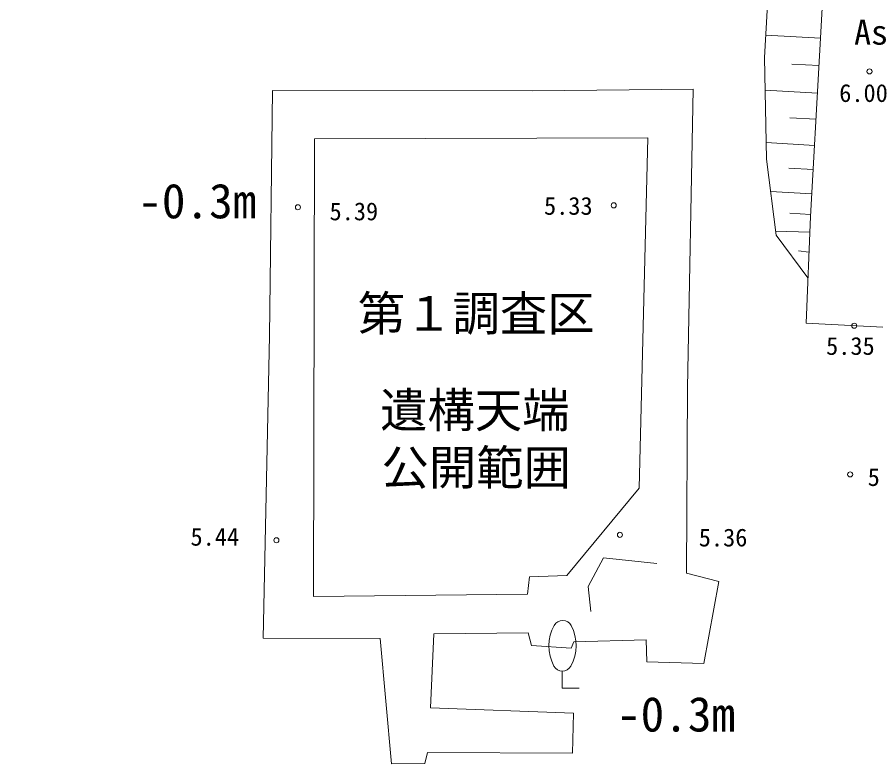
# Model space of a CAD drawing. Units: millimetres, scale not verified. Extents: x -85698 to 78302, y -59329 to 53471.
# Drawn here: x -18671 to 6696, y -15054 to 7004 of the extents above; entities that cross this region are included whole.
import ezdxf
from ezdxf.enums import TextEntityAlignment as Align

# ---------------------------------------------------------------- set-up
doc = ezdxf.new("R2010")
doc.units = ezdxf.units.MM
doc.header["$LTSCALE"] = 400
for name, color, linetype, lineweight in [('1-0_一 般', 7, 'Continuous', 9), ('1-1_芯\u3000通', 1, 'Continuous', 13), ('1-8_0', 8, 'Continuous', 13)]:
    doc.layers.add(name, color=color, linetype=linetype, lineweight=lineweight)
doc.styles.add('ＭＳ ゴシック', font='')
doc.styles.get('ＭＳ ゴシック').set_extended_font_data('MS Gothic')

msp = doc.modelspace()

# ---------------------------------------------------------------- linework, layer by layer
at = {"layer": '1-0_一 般'}
for p, q in [((5065, 6380.5), (3446.1, 6469.9)), ((5019.7, 5571.1), (4210.3, 5617.5)), ((4973.2, 4761.7), (3426.4, 4850.5)), ((4928.9, 3988.3), (4155.4, 4032.7)), ((4884.5, 3214.9), (3454.9, 3296.9)), ((4843.5, 2500.1), (4128.7, 2541.1)), ((4802.5, 1785.3), (3586.3, 1855.1)), ((4767.6, 1177.2), (4159.5, 1212.1)), ((4745.3, 653.8), (3736.6, 680.4)), ((4721.4, 62.4), (4410.4, 100.5)), ((-2566.5, -12317), (-2571.2, -12817)), ((-2571.2, -12817), (-2071.2, -12821.7))]:
    msp.add_line(p, q, dxfattribs=at)
for points in [[(4690.9, -692.1), (3751, 567.9), (3463.7, 2813.6), (3408.7, 5814.4), (3646.5, 9990.9), (3348.9, 10722.8), (1799.7, 11045.1), (-2714.4, 11074.8), (-6731.8, 11404.8), (-14217.8, 12271.4), (-18670.6, 13039.7)], [(8504.2, 11259), (8193.4, 7513.4), (7851.8, 3428.9), (7449, -2051.9), (7095.1, -2164.6), (4636.4, -2037), (4764, 1114.4), (5036.4, 5862.6), (5348.2, 11508.4)]]:
    msp.add_lwpolyline(points, dxfattribs=at)
for centre, radius, start, end in [((-2555.1, -11100.4), 283.3, 27.53473, 151.38976), ((-1692.8, -11575.2), 1267.7, 151.21277, 207.71172), ((-3434.4, -11558.8), 1275, 331.38976, 27.53473), ((-2563.8, -12033.7), 283.3, 207.53473, 331.38976)]:
    msp.add_arc(centre, radius, start, end, dxfattribs=at)
at = {"layer": '1-1_芯\u3000通'}
for p, q in [((-9882.2, 3406.9), (-9916.3, -10112.8)), ((-7942.9, -11351.4), (-7614.4, -15054)), ((-6463.4, -13403.1), (-6366.2, -11212.2)), ((-6463.4, -13403.1), (-2236.2, -13557.2))]:
    msp.add_line(p, q, dxfattribs=at)
for points in [[(-6366.2, -11212.2), (-3570.5, -11182.7), (-3477.7, -11562.3), (-2305.7, -11634.5), (-2228.9, -11449.6), (-93.1, -11388.4), (-64.4, -12037.4), (1617.4, -12091.9), (2058.6, -9666.5), (1099.5, -9418.5), (1135.1, -3946.7), (1299.4, 4878.3), (-3432.8, 4832.1), (-11123.6, 4841), (-11218.8, -2405.5), (-11403.6, -11336.9), (-7942.9, -11351.4)], [(-9916.3, -10112.8), (-3590.3, -10044.2), (-3531.7, -9532.4), (-2428.4, -9489.1), (-297, -6913.8), (-42.9, 3441.8), (-9882.2, 3406.9)], [(223, -9139.9), (-1347.1, -8968.6), (-1799, -9818.3), (-1723.4, -10549.2)], [(-2236.2, -13557.2), (-2268.4, -14736.3), (-6553.2, -14723), (-6627, -15048.4), (-7614.4, -15054)]]:
    msp.add_lwpolyline(points, dxfattribs=at)
at = {"layer": '1-8_0'}
for centre in [(6510.3, 5400.6), (-10377, 1389.5), (-1047.4, 1444.9), (6058.9, -2111), (5937.3, -6503.3), (-863.9, -8289.9), (-11011.9, -8450.8)]:
    msp.add_circle(centre, 75, dxfattribs=at)

# ---------------------------------------------------------------- texts
at = {"layer": '1-0_一 般', "style": 'ＭＳ ゴシック'}
msp.add_text('As', height=733.1, dxfattribs=at).set_placement((6055.8, 5972.5), align=Align.BOTTOM_LEFT)
at = {"layer": '1-1_芯\u3000通', "style": 'ＭＳ ゴシック'}
for s, p in [('-0.3m', (-15094.3, 753.2)), ('第１調査区', (-8610.2, -2568.5)), ('-0.3m', (-950.4, -14408.6))]:
    msp.add_text(s, height=1026, dxfattribs=at).set_placement(p, align=Align.BOTTOM_LEFT)
at = {"layer": '1-1_芯\u3000通', "color": 3, "style": 'ＭＳ ゴシック'}
for s, p in [('遺構天端', (-7949.6, -5424.4)), ('公開範囲', (-7908.2, -7121.3))]:
    msp.add_text(s, height=1026, dxfattribs=at).set_placement(p, align=Align.BOTTOM_LEFT)
at = {"layer": '1-8_0', "color": 7, "style": 'ＭＳ ゴシック'}
for s, p in [('6.00', (5614.6, 4340.5)), ('5.39', (-9442.3, 845)), ('5.33', (-3106.3, 1007.3)), ('5.35', (5226.6, -3131.1)), ('5.31', (6455.6, -7004.1)), ('5.44', (-13550.1, -8767.4)), ('5.36', (1465.2, -8790.6))]:
    msp.add_text(s, height=527.9, dxfattribs=at).set_placement(p, align=Align.BOTTOM_LEFT)

doc.saveas('drawing.dxf')
